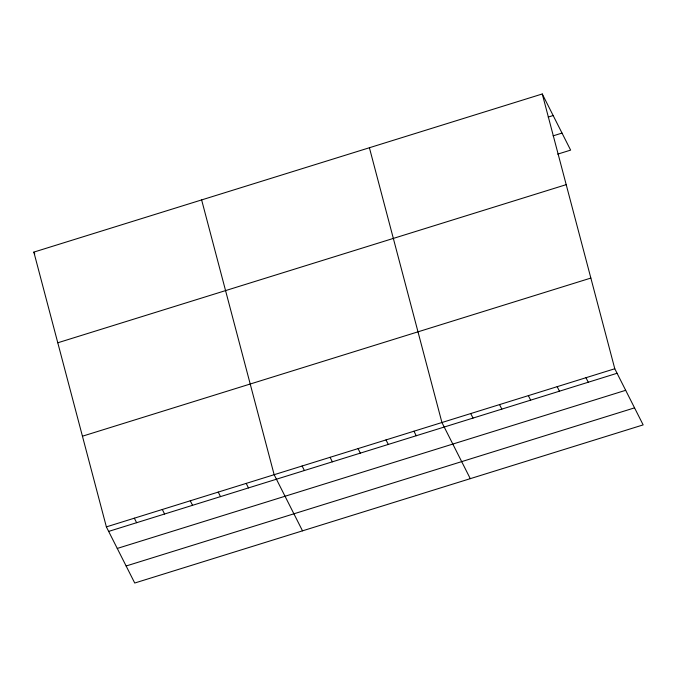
<?xml version="1.0" encoding="UTF-8"?>
<svg xmlns="http://www.w3.org/2000/svg" width="677" height="677" viewBox="0 0 677 677"><rect width="100%" height="100%" fill="white"/><g stroke="black" fill="none" stroke-linecap="round" stroke-linejoin="round"><path stroke-width="1.02" d="M542.269 93.976L614.792 368.753L643.15 424.894L134.731 583.024L106.374 526.884L33.85 252.106L542.269 93.976L570.626 150.116L557.713 154.136M548.184 117.079L553.151 115.53M553.084 135.865L562.02 133.081M57.782 342.782L566.2 184.652M82.442 436.2L590.852 278.069M106.374 526.884L614.792 368.753M108.659 531.403L617.069 373.272M117.265 548.438L625.675 390.307M126.125 565.989L634.544 407.859M585.977 377.707L588.262 382.234M557.171 386.669L559.456 391.196M528.356 395.63L530.641 400.158M499.55 404.592L501.835 409.111M470.735 413.554L473.02 418.073M470.287 478.664L441.929 422.516L369.405 147.738M413.96 431.215L416.245 435.734M386 439.906L388.285 444.434M358.04 448.606L360.325 453.125M330.071 457.305L332.356 461.824M302.111 465.996L304.396 470.523M302.509 530.844L274.151 474.695L201.628 199.918M246.191 483.395L248.467 487.914M218.222 492.094L220.507 496.613M190.262 500.785L192.547 505.313M33.85 252.106L34.764 253.909M162.302 509.485L164.587 514.012M134.334 518.184L136.619 522.703"/></g></svg>
